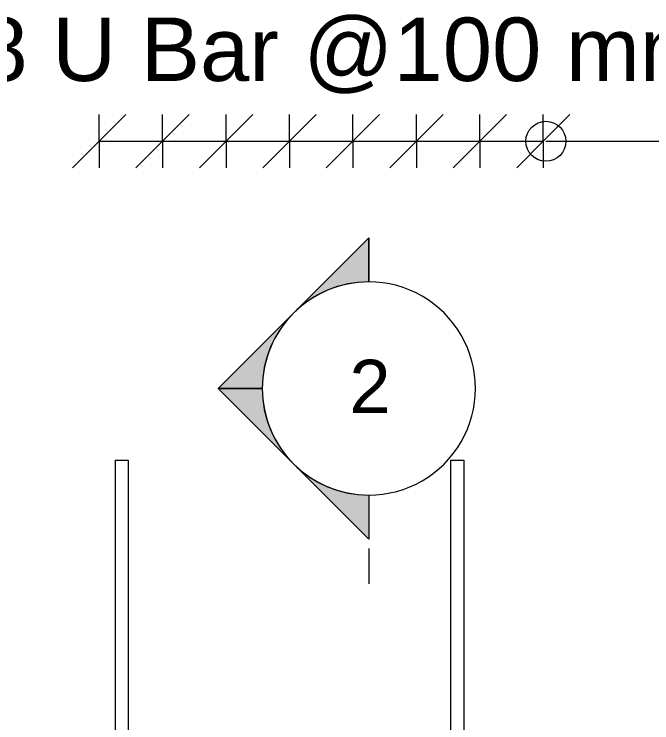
# Model space of a CAD drawing. Header units: millimetres. Extents: x -14563 to 6741, y -2784 to 21137.
# Drawn here: x -12905 to -11948, y 4286 to 5349 of the extents above; entities that cross this region are included whole.
import ezdxf

# ---------------------------------------------------------------- set-up
doc = ezdxf.new("R2010")
doc.units = ezdxf.units.MM
for name, color, linetype, lineweight in [('A-ANNO-DIMS', 211, 'Continuous', 9), ('A-ANNO-DIMS-40', 211, 'Continuous', 9), ('G-ANNO-SYMB', 111, 'Continuous', 9), ('S-RBAR', 171, 'Continuous', 18), ('S-RBAR-IDEN', 171, 'Continuous', 9)]:
    doc.layers.add(name, color=color, linetype=linetype, lineweight=lineweight)
doc.styles.add('Arial', font='arial.ttf', dxfattribs={"height": 79.99999999999991})
doc.styles.add('Arial_1', font='arial.ttf', dxfattribs={"height": 95.24999999999991})
doc.dimstyles.new('Arrow_Filled_-_2_5_NI_UI_1', dxfattribs={"dimscale": 304.8, "dimtxt": 104.7363945578231, "dimasz": 0.2624671916010498, "dimexe": 0.1312335958005249, "dimexo": 0.0625, "dimgap": 0.1312335958005249, "dimtad": 1, "dimdec": 4, "dimzin": 0, "dimdsep": 46, "dimtxsty": 'Arial_1', "dimblk1": 'OBLIQUE', "dimblk2": 'OBLIQUE', "dimsah": 1, "dimcen": 0.09, "dimazin": 0, "dimtfac": 1, "dimtdec": 4, "dimtix": 1, "dimtmove": 0, "dimatfit": 3, "dimfxl": 0.1312335958005249, "dimfxlon": 1, "dimtvp": 1, "dimtolj": 1, "dimtzin": 0, "dimarcsym": 2})

# ---------------------------------------------------------------- blocks, each defined once
blk = doc.blocks.new('DIMBLOCK71-Elevation Front Copy 1')
at = {"layer": 'A-ANNO-DIMS-40'}
for p, q in [((-12777.68129136414, 5158.327845397816), (-12737.68129136414, 5198.327845397816)), ((-12777.68129136414, 5158.327845397816), (-12777.68129136414, 5198.327845397816)), ((-12682.42723989491, 5158.327845397816), (-12642.42723989491, 5198.327845397816)), ((-12682.42723989491, 5158.327845397816), (-12682.42723989491, 5198.327845397816)), ((-12777.68129136414, 5158.327845397816), (-12817.68129136414, 5118.327845397817)), ((-12777.68129136414, 5158.327845397816), (-12682.42723989491, 5158.327845397816)), ((-12777.68129136414, 5158.327845397816), (-12777.68129136414, 5118.327845397817)), ((-12682.42723989491, 5158.327845397816), (-12722.42723989491, 5118.327845397817)), ((-12682.42723989491, 5158.327845397816), (-12682.42723989491, 5118.327845397817))]:
    blk.add_line(p, q, dxfattribs=at)
blk = doc.blocks.new('_Oblique')
at = {"color": 0, "linetype": 'ByBlock', "lineweight": -2}
blk.add_line((-0.5, -0.5), (0.5, 0.5), dxfattribs=at)
blk = doc.blocks.new('DIMBLOCK72-Elevation Front Copy 1')
at = {"layer": 'A-ANNO-DIMS-40'}
for p, q in [((-12682.42723989491, 5158.327845397816), (-12642.42723989491, 5198.327845397816)), ((-12682.42723989491, 5158.327845397816), (-12682.42723989491, 5198.327845397816)), ((-12587.17318842567, 5158.327845397816), (-12547.17318842567, 5198.327845397816)), ((-12587.17318842567, 5158.327845397816), (-12587.17318842567, 5198.327845397816)), ((-12682.42723989491, 5158.327845397816), (-12722.42723989491, 5118.327845397817)), ((-12682.42723989491, 5158.327845397816), (-12587.17318842567, 5158.327845397816)), ((-12682.42723989491, 5158.327845397816), (-12682.42723989491, 5118.327845397817)), ((-12587.17318842567, 5158.327845397816), (-12627.17318842567, 5118.327845397817)), ((-12587.17318842567, 5158.327845397816), (-12587.17318842567, 5118.327845397817))]:
    blk.add_line(p, q, dxfattribs=at)
blk = doc.blocks.new('DIMBLOCK73-Elevation Front Copy 1')
at = {"layer": 'A-ANNO-DIMS-40'}
for p, q in [((-12587.17318842567, 5158.327845397816), (-12547.17318842567, 5198.327845397816)), ((-12587.17318842567, 5158.327845397816), (-12587.17318842567, 5198.327845397816)), ((-12491.91913695643, 5158.327845397816), (-12451.91913695643, 5198.327845397816)), ((-12491.91913695643, 5158.327845397816), (-12491.91913695643, 5198.327845397816)), ((-12587.17318842567, 5158.327845397816), (-12627.17318842567, 5118.327845397817)), ((-12587.17318842567, 5158.327845397816), (-12491.91913695643, 5158.327845397816)), ((-12587.17318842567, 5158.327845397816), (-12587.17318842567, 5118.327845397817)), ((-12491.91913695643, 5158.327845397816), (-12531.91913695643, 5118.327845397817)), ((-12491.91913695643, 5158.327845397816), (-12491.91913695643, 5118.327845397817))]:
    blk.add_line(p, q, dxfattribs=at)
blk = doc.blocks.new('DIMBLOCK74-Elevation Front Copy 1')
at = {"layer": 'A-ANNO-DIMS-40'}
for p, q in [((-12491.91913695643, 5158.327845397816), (-12451.91913695643, 5198.327845397816)), ((-12491.91913695643, 5158.327845397816), (-12491.91913695643, 5198.327845397816)), ((-12396.6650854872, 5158.327845397816), (-12356.6650854872, 5198.327845397816)), ((-12396.6650854872, 5158.327845397816), (-12396.6650854872, 5198.327845397816)), ((-12491.91913695643, 5158.327845397816), (-12531.91913695643, 5118.327845397817)), ((-12491.91913695643, 5158.327845397816), (-12396.6650854872, 5158.327845397816)), ((-12491.91913695643, 5158.327845397816), (-12491.91913695643, 5118.327845397817)), ((-12396.6650854872, 5158.327845397816), (-12436.6650854872, 5118.327845397817)), ((-12396.6650854872, 5158.327845397816), (-12396.6650854872, 5118.327845397817))]:
    blk.add_line(p, q, dxfattribs=at)
blk = doc.blocks.new('DIMBLOCK75-Elevation Front Copy 1')
at = {"layer": 'A-ANNO-DIMS-40'}
for p, q in [((-12396.6650854872, 5158.327845397816), (-12356.6650854872, 5198.327845397816)), ((-12396.6650854872, 5158.327845397816), (-12396.6650854872, 5198.327845397816)), ((-12301.41103401796, 5158.327845397816), (-12261.41103401796, 5198.327845397816)), ((-12301.41103401796, 5158.327845397816), (-12301.41103401796, 5198.327845397816)), ((-12396.6650854872, 5158.327845397816), (-12436.6650854872, 5118.327845397817)), ((-12396.6650854872, 5158.327845397816), (-12301.41103401796, 5158.327845397816)), ((-12396.6650854872, 5158.327845397816), (-12396.6650854872, 5118.327845397817)), ((-12301.41103401796, 5158.327845397816), (-12341.41103401796, 5118.327845397817)), ((-12301.41103401796, 5158.327845397816), (-12301.41103401796, 5118.327845397817))]:
    blk.add_line(p, q, dxfattribs=at)
blk = doc.blocks.new('DIMBLOCK76-Elevation Front Copy 1')
at = {"layer": 'A-ANNO-DIMS-40'}
for p, q in [((-12301.41103401796, 5158.327845397816), (-12261.41103401796, 5198.327845397816)), ((-12301.41103401796, 5158.327845397816), (-12301.41103401796, 5198.327845397816)), ((-12206.15698254872, 5158.327845397816), (-12166.15698254872, 5198.327845397816)), ((-12206.15698254872, 5158.327845397816), (-12206.15698254872, 5198.327845397816)), ((-12301.41103401796, 5158.327845397816), (-12341.41103401796, 5118.327845397817)), ((-12301.41103401796, 5158.327845397816), (-12206.15698254872, 5158.327845397816)), ((-12301.41103401796, 5158.327845397816), (-12301.41103401796, 5118.327845397817)), ((-12206.15698254872, 5158.327845397816), (-12246.15698254872, 5118.327845397817)), ((-12206.15698254872, 5158.327845397816), (-12206.15698254872, 5118.327845397817))]:
    blk.add_line(p, q, dxfattribs=at)
blk = doc.blocks.new('DIMBLOCK77-Elevation Front Copy 1')
at = {"layer": 'A-ANNO-DIMS-40'}
for p, q in [((-12206.15698254872, 5158.327845397816), (-12166.15698254872, 5198.327845397816)), ((-12206.15698254872, 5158.327845397816), (-12206.15698254872, 5198.327845397816)), ((-12110.90293107948, 5158.327845397816), (-12070.90293107948, 5198.327845397816)), ((-12110.90293107948, 5158.327845397816), (-12110.90293107948, 5198.327845397816)), ((-12206.15698254872, 5158.327845397816), (-12246.15698254872, 5118.327845397817)), ((-12206.15698254872, 5158.327845397816), (-12110.90293107948, 5158.327845397816)), ((-12206.15698254872, 5158.327845397816), (-12206.15698254872, 5118.327845397817)), ((-12110.90293107948, 5158.327845397816), (-12150.90293107948, 5118.327845397817)), ((-12110.90293107948, 5158.327845397816), (-12110.90293107948, 5118.327845397817))]:
    blk.add_line(p, q, dxfattribs=at)
blk = doc.blocks.new('DIMBLOCK78-Elevation Front Copy 1')
at = {"layer": 'A-ANNO-DIMS-40'}
for p, q in [((-12777.68129136414, 5158.327845397816), (-12737.68129136414, 5198.327845397816)), ((-12777.68129136414, 5158.327845397816), (-12777.68129136414, 5198.327845397816)), ((-12682.42723989491, 5158.327845397816), (-12642.42723989491, 5198.327845397816)), ((-12682.42723989491, 5158.327845397816), (-12682.42723989491, 5198.327845397816)), ((-12587.17318842567, 5158.327845397816), (-12547.17318842567, 5198.327845397816)), ((-12587.17318842567, 5158.327845397816), (-12587.17318842567, 5198.327845397816)), ((-12491.91913695643, 5158.327845397816), (-12451.91913695643, 5198.327845397816)), ((-12491.91913695643, 5158.327845397816), (-12491.91913695643, 5198.327845397816)), ((-12396.6650854872, 5158.327845397816), (-12356.6650854872, 5198.327845397816)), ((-12396.6650854872, 5158.327845397816), (-12396.6650854872, 5198.327845397816)), ((-12301.41103401796, 5158.327845397816), (-12261.41103401796, 5198.327845397816)), ((-12301.41103401796, 5158.327845397816), (-12301.41103401796, 5198.327845397816)), ((-12206.15698254872, 5158.327845397816), (-12166.15698254872, 5198.327845397816)), ((-12206.15698254872, 5158.327845397816), (-12206.15698254872, 5198.327845397816)), ((-12110.90293107948, 5158.327845397816), (-12070.90293107948, 5198.327845397816)), ((-12110.90293107948, 5158.327845397816), (-12110.90293107948, 5198.327845397816)), ((-12777.68129136414, 5158.327845397816), (-12817.68129136414, 5118.327845397817)), ((-12777.68129136414, 5158.327845397816), (-12110.90293107948, 5158.327845397816)), ((-12777.68129136414, 5158.327845397816), (-12682.42723989491, 5158.327845397816)), ((-12777.68129136414, 5158.327845397816), (-12777.68129136414, 5118.327845397817)), ((-12682.42723989491, 5158.327845397816), (-12722.42723989491, 5118.327845397817)), ((-12682.42723989491, 5158.327845397816), (-12587.17318842567, 5158.327845397816)), ((-12682.42723989491, 5158.327845397816), (-12682.42723989491, 5118.327845397817)), ((-12587.17318842567, 5158.327845397816), (-12627.17318842567, 5118.327845397817)), ((-12587.17318842567, 5158.327845397816), (-12491.91913695643, 5158.327845397816)), ((-12587.17318842567, 5158.327845397816), (-12587.17318842567, 5118.327845397817)), ((-12491.91913695643, 5158.327845397816), (-12531.91913695643, 5118.327845397817)), ((-12491.91913695643, 5158.327845397816), (-12396.6650854872, 5158.327845397816)), ((-12491.91913695643, 5158.327845397816), (-12491.91913695643, 5118.327845397817)), ((-12396.6650854872, 5158.327845397816), (-12436.6650854872, 5118.327845397817)), ((-12396.6650854872, 5158.327845397816), (-12301.41103401796, 5158.327845397816)), ((-12396.6650854872, 5158.327845397816), (-12396.6650854872, 5118.327845397817)), ((-12301.41103401796, 5158.327845397816), (-12341.41103401796, 5118.327845397817)), ((-12301.41103401796, 5158.327845397816), (-12206.15698254872, 5158.327845397816)), ((-12301.41103401796, 5158.327845397816), (-12301.41103401796, 5118.327845397817)), ((-12206.15698254872, 5158.327845397816), (-12246.15698254872, 5118.327845397817)), ((-12206.15698254872, 5158.327845397816), (-12110.90293107948, 5158.327845397816)), ((-12206.15698254872, 5158.327845397816), (-12206.15698254872, 5118.327845397817)), ((-12110.90293107948, 5158.327845397816), (-12150.90293107948, 5118.327845397817)), ((-12110.90293107948, 5158.327845397816), (-12110.90293107948, 5118.327845397817))]:
    blk.add_line(p, q, dxfattribs=at)
blk = doc.blocks.new('_None')
blk = doc.blocks.new('Detail View - M_Section Head - Filled SHOP DWG-1002450-Elevation Front Copy 1')
at = {"layer": 'G-ANNO-SYMB'}
h = blk.add_hatch(color=256, dxfattribs=at)
edge = h.paths.add_edge_path()
edge.add_line((-11692.77503408039, 4855.778249188798), (-11805.91211907023, 4742.641164198953))
edge.add_arc((-11692.77503408039, 4629.504079209105), 159.9999999999996, 90.00000000000011, 134.9999999999993, ccw=False)
edge.add_line((-11692.77503408039, 4789.504079209105), (-11692.77503408039, 4855.778249188799))
h = blk.add_hatch(color=256, dxfattribs=at)
edge = h.paths.add_edge_path()
edge.add_line((-11919.04920406008, 4629.504079209109), (-11852.77503408039, 4629.504079209109))
edge.add_arc((-11692.77503408039, 4629.504079209105), 160.0000000000026, 134.9999999999994, 179.9999999999991, ccw=False)
edge.add_line((-11805.91211907023, 4742.641164198953), (-11919.04920406008, 4629.504079209109))
h = blk.add_hatch(color=256, dxfattribs=at)
edge = h.paths.add_edge_path()
edge.add_line((-11919.04920406008, 4629.504079209106), (-11805.91211907024, 4516.366994219259))
edge.add_arc((-11692.77503408039, 4629.504079209107), 160.0000000000018, 180.0000000000004, 224.9999999999988, ccw=False)
edge.add_line((-11852.77503408039, 4629.504079209106), (-11919.04920406008, 4629.504079209106))
h = blk.add_hatch(color=256, dxfattribs=at)
edge = h.paths.add_edge_path()
edge.add_line((-11692.77503408039, 4403.229909229413), (-11692.77503408039, 4469.504079209107))
edge.add_arc((-11692.77503408039, 4629.504079209106), 159.9999999999974, 224.9999999999992, 269.9999999999987, ccw=False)
edge.add_line((-11805.91211907024, 4516.366994219259), (-11692.77503408039, 4403.229909229413))
for p, q in [((-11919.04920406008, 4629.504079209107), (-11692.77503408039, 4855.778249188798)), ((-11805.91211907023, 4742.641164198953), (-11692.77503408039, 4855.778249188798)), ((-11692.77503408039, 4789.504079209107), (-11692.77503408039, 4855.778249188798)), ((-11692.77503408039, 4855.778249188799), (-11692.77503408039, 4789.504079209105)), ((-11919.04920406008, 4629.504079209109), (-11805.91211907023, 4742.641164198953)), ((-11919.04920406008, 4629.504079209107), (-11692.77503408039, 4403.229909229412)), ((-11852.77503408039, 4629.504079209109), (-11919.04920406008, 4629.504079209109)), ((-11919.04920406008, 4629.504079209106), (-11852.77503408039, 4629.504079209106)), ((-11805.91211907024, 4516.366994219259), (-11919.04920406008, 4629.504079209106)), ((-11692.77503408039, 4403.229909229413), (-11805.91211907024, 4516.366994219259)), ((-11692.77503408039, 4469.504079209107), (-11692.77503408039, 4403.229909229412)), ((-11692.77503408039, 4469.504079209107), (-11692.77503408039, 4403.229909229413))]:
    blk.add_line(p, q, dxfattribs=at)
for centre, radius, start, end in [((-11692.77503408039, 4629.504079209107), 160.000000000003, 90.00000000000065, 269.999999999999), ((-11692.77503408039, 4629.504079209105), 159.9999999999996, 89.99999999999967, 134.999999999999), ((-11692.77503408039, 4629.504079209107), 159.9999999999966, 269.9999999999976, 90.0000000000005), ((-11692.77503408039, 4629.504079209105), 160.0000000000026, 134.9999999999991, 179.9999999999987), ((-11692.77503408039, 4629.504079209107), 160.0000000000018, 180, 224.9999999999984), ((-11692.77503408039, 4629.504079209106), 159.9999999999974, 224.9999999999988, 269.9999999999984)]:
    blk.add_arc(centre, radius, start, end, dxfattribs=at)

msp = doc.modelspace()

# ---------------------------------------------------------------- linework, layer by layer
at = {"layer": 'G-ANNO-SYMB'}
msp.add_line((-12372.7750340804, 4547.376435998503), (-12372.7750340804, 4494.076507095462), dxfattribs=at)
at = {"layer": 'S-RBAR'}
for p, q in [((-12753.80383016153, 4680.000000000216), (-12753.80383016153, 3669.999999999593)), ((-12753.80383016153, 4680.000000000216), (-12733.80383016153, 4680.000000000216)), ((-12733.80383016153, 4680.000000000216), (-12733.80383016153, 3669.999999999593)), ((-12250.36633016154, 4680.000000000216), (-12250.36633016154, 3669.999999999594)), ((-12250.36633016154, 4680.000000000216), (-12230.36633016154, 4680.000000000216)), ((-12230.36633016154, 4680.000000000216), (-12230.36633016154, 3669.999999999594))]:
    msp.add_line(p, q, dxfattribs=at)
at = {"layer": 'S-RBAR-IDEN'}
msp.add_line((-12107.08136286141, 5158.354056959335), (-11722.09102996666, 5158.354056959334), dxfattribs=at)
msp.add_circle((-12107.08136286141, 5158.354056959335), 30, dxfattribs=at)

# ---------------------------------------------------------------- block references
at = {"layer": 'G-ANNO-SYMB'}
msp.add_blockref('Detail View - M_Section Head - Filled SHOP DWG-1002450-Elevation Front Copy 1', (-679.999999999997, 157.8723567893937), dxfattribs=at)

# ---------------------------------------------------------------- texts
at = {"layer": 'G-ANNO-SYMB', "insert": (-12402.12821101374, 4830.44351540649), "char_height": 79.99999999999991, "width": 76.96199999999993, "attachment_point": 1, "style": 'Arial'}
msp.add_mtext('2', dxfattribs=at)

# ---------------------------------------------------------------- dimensions: what is measured, and where the dimension line sits
at = {"layer": 'A-ANNO-DIMS'}
for base, p1, p2, text, override, picture, middle in [((-12110.90293107948, 5158.327845397816), (-12777.68129136414, 5118.327845397817), (-12110.90293107948, 5118.327845397817), '667', {"dimpost": '<>', "dimblk1": 'None', "dimblk2": 'None', "dimsah": 1, "dimfxl": 666.7783602846612}, 'DIMBLOCK78-Elevation Front Copy 1', (-12444.29211122181, 5246.959922761383)), ((-12682.42723989491, 5158.327845397816), (-12777.68129136414, 5118.327845397817), (-12682.42723989491, 5118.327845397817), ' ', {"dimpost": '<>', "dimfxl": 95.25405146923731}, 'DIMBLOCK71-Elevation Front Copy 1', (-12730.05426562953, 5158.327845397816)), ((-12587.17318842567, 5158.327845397816), (-12682.42723989491, 5118.327845397817), (-12587.17318842567, 5118.327845397817), ' ', {"dimpost": '<>', "dimfxl": 95.25405146923731}, 'DIMBLOCK72-Elevation Front Copy 1', (-12634.80021416029, 5158.327845397816)), ((-12491.91913695643, 5158.327845397816), (-12587.17318842567, 5118.327845397817), (-12491.91913695643, 5118.327845397817), ' ', {"dimpost": '<>', "dimfxl": 95.25405146923731}, 'DIMBLOCK73-Elevation Front Copy 1', (-12539.54616269105, 5158.327845397816)), ((-12396.6650854872, 5158.327845397816), (-12491.91913695643, 5118.327845397817), (-12396.6650854872, 5118.327845397817), ' ', {"dimpost": '<>', "dimfxl": 95.25405146923549}, 'DIMBLOCK74-Elevation Front Copy 1', (-12444.29211122181, 5158.327845397816)), ((-12301.41103401796, 5158.327845397816), (-12396.6650854872, 5118.327845397817), (-12301.41103401796, 5118.327845397817), ' ', {"dimpost": '<>', "dimfxl": 95.25405146923731}, 'DIMBLOCK75-Elevation Front Copy 1', (-12349.03805975258, 5158.327845397816)), ((-12206.15698254872, 5158.327845397816), (-12301.41103401796, 5118.327845397817), (-12206.15698254872, 5118.327845397817), ' ', {"dimpost": '<>', "dimfxl": 95.25405146923731}, 'DIMBLOCK76-Elevation Front Copy 1', (-12253.78400828334, 5158.327845397816)), ((-12110.90293107948, 5158.327845397816), (-12206.15698254872, 5118.327845397817), (-12110.90293107948, 5118.327845397817), ' ', {"dimpost": '<>', "dimfxl": 95.25405146923913}, 'DIMBLOCK77-Elevation Front Copy 1', (-12158.5299568141, 5158.327845397816))]:
    dim = msp.add_linear_dim(base=base, p1=p1, p2=p2, text=text, dimstyle='Arrow_Filled_-_2_5_NI_UI_1', override=override, dxfattribs=at)
    dim.commit()
    dim.dimension.update_dxf_attribs({"geometry": picture, "text_midpoint": middle})

# ---------------------------------------------------------------- next in the draw order: texts
at = {"layer": 'S-RBAR-IDEN', "insert": (-13040.22520173472, 5344.079853765003), "char_height": 95.24999999999991, "width": 1452.657749999999, "attachment_point": 1, "style": 'Arial_1', "bg_fill": 3, "box_fill_scale": 0, "bg_fill_color": 256, "bg_fill_true_color": 3254780160, "bg_fill_transparency": 256}
msp.add_mtext('T8 U Bar @100 mm', dxfattribs=at)

doc.saveas('drawing.dxf')
